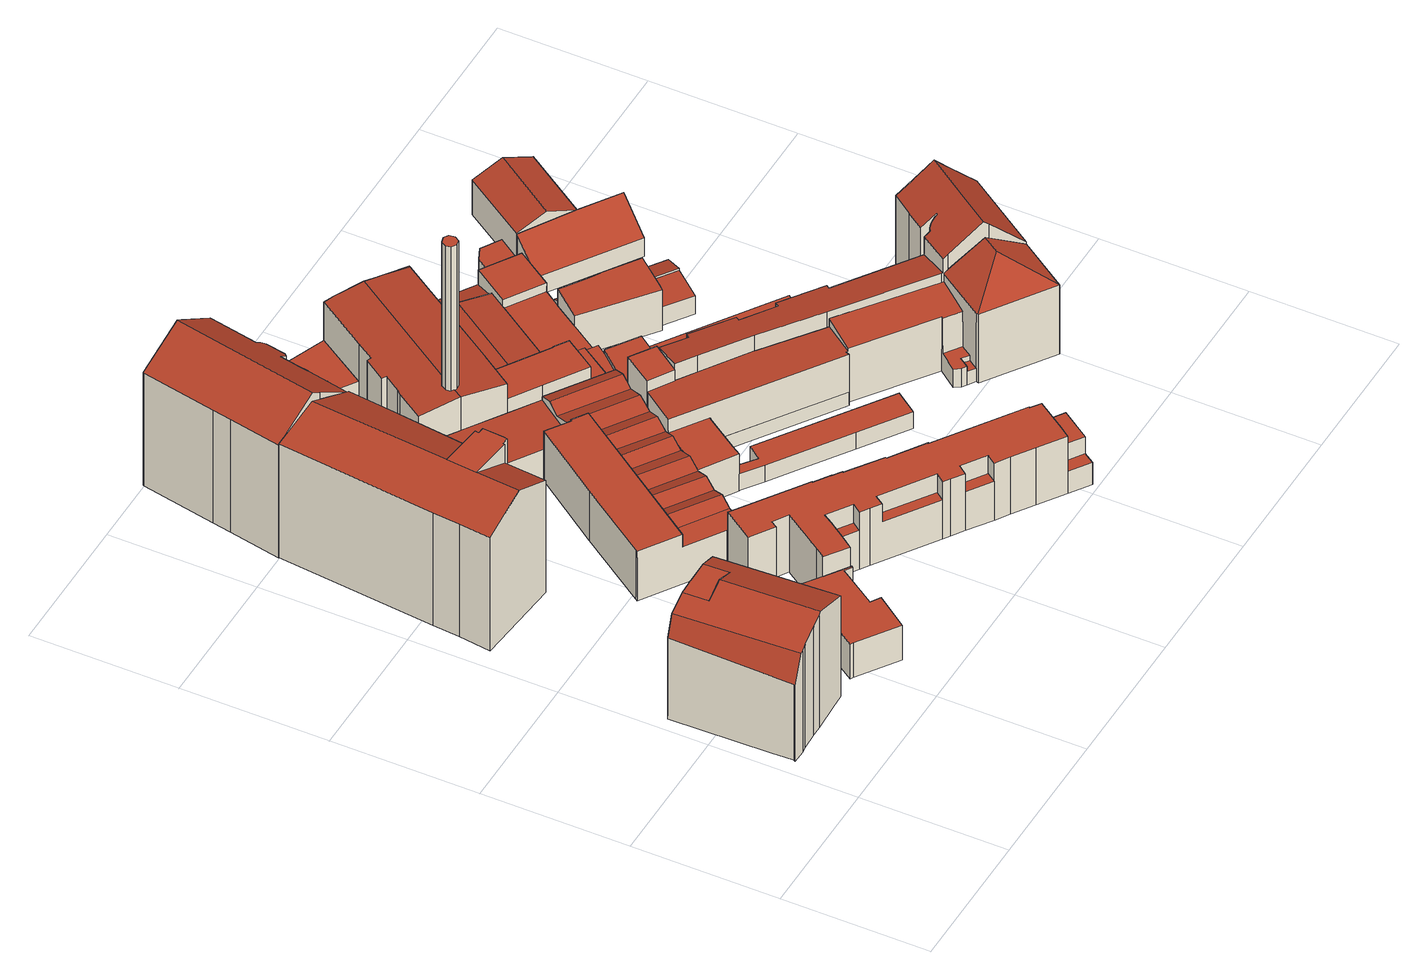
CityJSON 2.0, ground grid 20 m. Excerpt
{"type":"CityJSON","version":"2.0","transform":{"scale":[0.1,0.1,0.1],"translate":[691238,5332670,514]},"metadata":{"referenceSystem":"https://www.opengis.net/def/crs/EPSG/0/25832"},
"CityObjects":{
"building1":{"type":"Building","attributes":{"Gemeindeschluessel":"09162000","HoeheDach":"534.500","HoeheGrund":"516.395","Methode":"2000","NiedrigsteTraufeDesGebaeudes":"528.411","Geometrietyp2DReferenz":"3000","function":"31001_1000","roofType":"3100","measuredHeight":18.11,"storeysAboveGround":5},"geometry":[{"type":"MultiSurface","lod":"2","boundaries":[[[0,1,2,3,4]],[[5,6,7,8,9]],[[10,11,12,13]],[[14,15,16]],[[17,18,19,20,21]],[[13,12,22,23]],[[23,22,2,1]],[[24,25,17,21]],[[10,13,23,1,0,9,8,7,26,18,17,25,27,28,29]],[[25,24,30,27]],[[31,26,7,6,32,33]],[[5,4,3,32,6]],[[34,11,10,29,28,35]],[[16,15,20,19,31,33]],[[24,21,20,15,14,34,35,30]],[[14,16,33,32,3,2,22,12,11,34]],[[27,30,35,28]],[[26,31,19,18]],[[0,4,5,9]]],"semantics":{"surfaces":[{"type":"WallSurface"},{"type":"GroundSurface"},{"type":"RoofSurface"}],"values":[0,0,0,0,0,0,0,0,1,0,0,2,0,2,2,2,0,0,0]}}]},
"building2":{"type":"Building","attributes":{"Gemeindeschluessel":"09162000","HoeheDach":"521.920","HoeheGrund":"516.404","Methode":"2000","NiedrigsteTraufeDesGebaeudes":"521.920","Geometrietyp2DReferenz":"3000","function":"31001_1000","roofType":"1000","measuredHeight":5.52,"storeysAboveGround":2},"geometry":[{"type":"MultiSurface","lod":"2","boundaries":[[[36,37,38,39]],[[40,41,37,36]],[[42,43,41,40]],[[44,45,46,47]],[[48,49,50,51]],[[47,46,49,48]],[[52,53,45,44]],[[54,55,43,42]],[[56,57,55,54]],[[41,43,55,57,50,49,46,45,53,38,37]],[[39,38,53,52]],[[36,39,52,44,47,48,51,56,54,42,40]],[[51,50,57,56]]],"semantics":{"surfaces":[{"type":"WallSurface"},{"type":"RoofSurface"},{"type":"GroundSurface"}],"values":[0,0,0,0,0,0,0,0,0,1,0,2,0]}}]},
"building3":{"type":"Building","attributes":{"Gemeindeschluessel":"09162000","HoeheDach":"537.403","HoeheGrund":"516.620","Methode":"2000","NiedrigsteTraufeDesGebaeudes":"534.175","Geometrietyp2DReferenz":"3000","function":"31001_9998","roofType":"3100","measuredHeight":20.78,"storeysAboveGround":6},"geometry":[{"type":"MultiSurface","lod":"2","boundaries":[[[58,59,60,61,62,63,64,65,66]],[[67,58,66]],[[67,66,68,69]],[[70,60,59,71]],[[72,73,74,75,64,63]],[[72,63,62,76]],[[77,61,60,70]],[[78,79,80,81,82]],[[76,62,61,77]],[[78,82,83,84]],[[75,74,83,82,81,65]],[[68,66,65,81,80,85,86,87]],[[88,86,85,89]],[[84,83,74,73]],[[89,85,80,79]],[[90,91,69,68,87]],[[65,64,75]],[[92,71,59,58,67,69,91]],[[90,87,86,88]],[[72,76,77,70,71,92,91,90,88,89,79,78,84,73]]],"semantics":{"surfaces":[{"type":"RoofSurface"},{"type":"WallSurface"},{"type":"GroundSurface"}],"values":[0,1,0,1,1,1,1,1,1,1,0,0,1,1,1,1,1,1,1,2]}}]},
"building4":{"type":"Building","attributes":{"Gemeindeschluessel":"09162000","HoeheDach":"538.635","HoeheGrund":"516.501","Methode":"2000","NiedrigsteTraufeDesGebaeudes":"531.780","Geometrietyp2DReferenz":"3000","function":"31001_9998","roofType":"3100","measuredHeight":22.13,"storeysAboveGround":4},"geometry":[{"type":"MultiSurface","lod":"2","boundaries":[[[93,94,95,96]],[[97,98,96,95]],[[99,100,98,97]],[[101,102,103,104]],[[105,106,107,108]],[[109,110,111,112]],[[106,99,97,95,94,113,114,115,101,104,116,117,109,112,118,119,120,121,107]],[[121,122,108,107]],[[113,123,124,114]],[[115,114,124,125,126,127]],[[105,108,122,128,129,130,131,132,125,124,123,93,96,98,100]],[[94,93,123,113]],[[117,116,131,130,133]],[[120,128,122,121]],[[106,105,100,99]],[[112,111,134,118]],[[103,102,127,126,135]],[[126,125,132,135]],[[118,134,136,119]],[[117,133,110,109]],[[120,119,136,129,128]],[[116,104,103,135,132,131]],[[115,127,102,101]],[[130,129,136,134,111,110,133]]],"semantics":{"surfaces":[{"type":"WallSurface"},{"type":"GroundSurface"},{"type":"RoofSurface"}],"values":[0,0,0,0,0,0,1,0,0,0,2,0,0,0,0,0,2,0,0,0,0,0,0,2]}}]},
"building5":{"type":"Building","attributes":{"Gemeindeschluessel":"09162000","HoeheDach":"521.525","HoeheGrund":"516.491","Methode":"1000","NiedrigsteTraufeDesGebaeudes":"521.525","Geometrietyp2DReferenz":"3000","function":"31001_9998","roofType":"1000","measuredHeight":5.03},"geometry":[{"type":"MultiSurface","lod":"2","boundaries":[[[137,138,139,140]],[[138,141,142,139]],[[140,139,142,104]],[[104,101,137,140]],[[104,142,141,101]],[[141,138,137,101]]],"semantics":{"surfaces":[{"type":"WallSurface"},{"type":"RoofSurface"},{"type":"GroundSurface"}],"values":[0,1,0,2,0,0]}}]},
"building6":{"type":"Building","attributes":{"Gemeindeschluessel":"09162000","HoeheDach":"523.800","HoeheGrund":"515.869","Methode":"2000","NiedrigsteTraufeDesGebaeudes":"521.790","Geometrietyp2DReferenz":"3000","function":"31001_9998","roofType":"1000","measuredHeight":7.93,"storeysAboveGround":2},"geometry":[{"type":"MultiSurface","lod":"2","boundaries":[[[143,144,145,146]],[[147,143,148,149,150,151,152,153]],[[154,155,156,157,158,159,160,146,145,161,162,163,164,165,166]],[[167,168,154,166]],[[169,170,171,172,173,174,175,176,177,147,153,178,179,180]],[[181,182,183,152,151,157,156]],[[184,185,165,164]],[[150,149,159,158]],[[186,184,164,163]],[[172,187,188,173]],[[189,190,191,192]],[[193,194,186,163,162]],[[169,195,196,170]],[[176,197,185,184,186,194,177]],[[153,152,183,178]],[[171,198,187,172]],[[178,183,182,179]],[[175,190,189,199,200,197,176]],[[200,199,201,202]],[[200,202,167,166,165,185,197]],[[179,182,181,180]],[[149,148,160,159]],[[144,203,161,145]],[[199,189,192,201]],[[148,143,146,160]],[[154,168,188,187,198,196,195,155]],[[203,193,162,161]],[[177,194,193,203,144,143,147]],[[170,196,198,171]],[[169,180,181,156,155,195]],[[151,150,158,157]],[[174,191,190,175]],[[173,188,168,167,202,201,192,191,174]]],"semantics":{"surfaces":[{"type":"RoofSurface"},{"type":"WallSurface"},{"type":"GroundSurface"}],"values":[0,1,1,1,2,0,0,0,0,1,0,0,1,1,1,1,1,1,0,0,1,0,0,0,0,0,0,1,1,1,0,1,1]}}]},
"building7":{"type":"Building","attributes":{"Gemeindeschluessel":"09162000","HoeheDach":"521.396","HoeheGrund":"516.047","Methode":"2000","NiedrigsteTraufeDesGebaeudes":"520.822","Geometrietyp2DReferenz":"3000","function":"31001_9998","roofType":"1000","measuredHeight":5.35},"geometry":[{"type":"MultiSurface","lod":"2","boundaries":[[[204,205,206,207]],[[208,209,210,211,212,206,205,213,214]],[[215,214,213,216]],[[215,216,204,207,217,218,219,220,221]],[[218,211,210,219]],[[219,210,209,220]],[[220,209,208,221]],[[221,208,214,215]],[[207,206,212,217]],[[216,213,205,204]],[[217,212,211,218]]],"semantics":{"surfaces":[{"type":"WallSurface"},{"type":"RoofSurface"},{"type":"GroundSurface"}],"values":[0,1,0,2,0,0,0,0,0,0,0]}}]},
"building8":{"type":"Building","attributes":{"Gemeindeschluessel":"09162000","HoeheDach":"525.050","HoeheGrund":"515.853","Methode":"2000","NiedrigsteTraufeDesGebaeudes":"519.350","Geometrietyp2DReferenz":"3000","function":"31001_1000","roofType":"1000","measuredHeight":9.2,"storeysAboveGround":3},"geometry":[{"type":"MultiSurface","lod":"2","boundaries":[[[222,223,224,225]],[[226,227,228,229]],[[230,231,232,233]],[[234,235,236,237]],[[238,239,240,241]],[[242,243,244,245,246]],[[246,245,247,248,249]],[[250,251,252,253]],[[254,255,256,257]],[[258,259,260,261]],[[262,263,243,242]],[[264,265,266,231,230]],[[223,240,239,224]],[[239,267,268,224]],[[255,269,270,256]],[[271,272,267,239,238]],[[273,274,244,243]],[[275,276,277,278]],[[279,280,281,282]],[[253,252,283,284]],[[225,224,268,266,265]],[[257,256,285,227,226]],[[286,287,264,230,233,262,242,246,249,288,289,254,257,226,229,290,291,292,293,279,282,294,295,250,253,284,296,297,275,278,234,237,298,299,300,301,271,238,241]],[[270,302,285,256]],[[255,303,304,269]],[[269,304,302,270]],[[284,283,305,296]],[[248,247,306,307]],[[237,236,308,298]],[[298,308,309,299]],[[296,305,310,297]],[[289,311,303,255,254]],[[292,312,313,293]],[[293,313,280,279]],[[291,314,312,292]],[[286,222,315,287]],[[316,281,280,313,312,314,317,228,227,285,302,304,303,311,260,259,306,247,245,244,274,318,319,232,231,266,268,267,272,320,321,309,308,236,235,277,276,310,305,283,252,251,322]],[[287,315,265,264]],[[263,323,273,243]],[[315,222,225,265]],[[282,281,316,294]],[[263,319,318,323]],[[233,232,319,263,262]],[[278,277,235,234]],[[290,317,314,291]],[[288,249,248,261,260,311,289]],[[299,309,321,300]],[[229,228,317,290]],[[301,320,272,271]],[[300,321,320,301]],[[248,307,258,261]],[[241,240,223,222,286]],[[294,316,322,295]],[[323,318,274,273]],[[307,306,259,258]],[[297,310,276,275]],[[295,322,251,250]]],"semantics":{"surfaces":[{"type":"WallSurface"},{"type":"RoofSurface"},{"type":"GroundSurface"}],"values":[0,0,0,0,0,0,0,0,0,0,0,0,1,0,1,0,0,0,0,0,0,0,2,0,0,0,0,0,0,0,0,0,0,0,0,0,1,0,1,1,0,0,0,0,0,0,0,0,0,0,1,0,0,0,0,0,0]}}]},
"building9":{"type":"Building","attributes":{"Gemeindeschluessel":"09162000","HoeheDach":"520.038","HoeheGrund":"516.368","Methode":"1000","NiedrigsteTraufeDesGebaeudes":"520.038","Geometrietyp2DReferenz":"3000","function":"31001_2000","roofType":"1000","measuredHeight":3.67,"storeysAboveGround":1},"geometry":[{"type":"MultiSurface","lod":"2","boundaries":[[[324,325,326,327]],[[325,324,328,329]],[[329,328,330,331]],[[326,331,330,327]],[[329,331,326,325]],[[327,330,328,324]]],"semantics":{"surfaces":[{"type":"GroundSurface"},{"type":"WallSurface"},{"type":"RoofSurface"}],"values":[0,1,2,1,1,1]}}]},
"building10":{"type":"Building","attributes":{"Gemeindeschluessel":"09162000","HoeheDach":"549.600","HoeheGrund":"515.862","Methode":"2000","NiedrigsteTraufeDesGebaeudes":"526.037","Geometrietyp2DReferenz":"3000","function":"31001_9998","roofType":"3100","measuredHeight":33.74,"storeysAboveGround":2},"geometry":[{"type":"MultiSurface","lod":"2","boundaries":[[[332,333,334,335,336,337,338,339,340,341,342,343,344,345,346,347,348,349]],[[348,350,351,349]],[[352,353,354,355]],[[356,357,358,359,360,361,362,363,364,351,350,365,366,367,352,355]],[[361,335,334,362]],[[368,369,370,371,372,373,374,375]],[[368,375,339,338,376]],[[362,334,333,363]],[[377,371,370,378]],[[359,337,336,360]],[[366,346,345,367]],[[358,379,337,359]],[[365,347,346,366]],[[332,364,363,333]],[[364,332,349,351]],[[352,367,345,344,353]],[[339,375,374,340]],[[340,374,373,341]],[[350,348,347,365]],[[380,354,353,344]],[[360,336,335,361]],[[378,370,369,381]],[[356,355,354,380,382]],[[357,383,379,358]],[[379,383,382,380,344,343,377,378,381,376,338,337]],[[381,369,368,376]],[[341,373,372,342]],[[356,382,383,357]],[[372,371,377,343,342]]],"semantics":{"surfaces":[{"type":"RoofSurface"},{"type":"WallSurface"},{"type":"GroundSurface"}],"values":[0,1,1,2,1,0,1,1,1,1,1,1,1,1,1,1,1,1,1,0,1,1,1,1,0,1,1,1,1]}}]},
"building11":{"type":"Building","attributes":{"Gemeindeschluessel":"09162000","HoeheDach":"518.800","HoeheGrund":"516.187","Methode":"2000","NiedrigsteTraufeDesGebaeudes":"518.800","Geometrietyp2DReferenz":"3000","function":"31001_2000","roofType":"1000","measuredHeight":2.61,"storeysAboveGround":1},"geometry":[{"type":"MultiSurface","lod":"2","boundaries":[[[384,385,386,387]],[[388,389,390,391,392,393,384,387,394,395]],[[394,396,397,395]],[[395,397,398,388]],[[389,399,400,390]],[[399,389,388,398]],[[391,401,402,392]],[[387,386,396,394]],[[390,400,401,391]],[[399,398,397,396,386,385,402,401,400]],[[385,384,393,392,402]]],"semantics":{"surfaces":[{"type":"WallSurface"},{"type":"GroundSurface"},{"type":"RoofSurface"}],"values":[0,1,0,0,0,0,0,0,0,2,0]}}]},
"building12":{"type":"Building","attributes":{"Gemeindeschluessel":"09162000","HoeheDach":"526.200","HoeheGrund":"515.290","Methode":"2000","NiedrigsteTraufeDesGebaeudes":"521.900","Geometrietyp2DReferenz":"3000","function":"31001_1000","roofType":"1000","measuredHeight":10.91},"geometry":[{"type":"MultiSurface","lod":"2","boundaries":[[[403,404,405,406]],[[407,408,409,410,411,412,413,403,406]],[[414,415,416,417]],[[407,418,419,408]],[[407,406,405,417,416,418]],[[420,419,418,416,415]],[[413,421,404,403]],[[420,409,408,419]],[[411,422,423,412]],[[410,190,422,411]],[[415,414,190,410,409,420]],[[417,405,404,421,423,422,190,414]],[[412,423,421,413]]],"semantics":{"surfaces":[{"type":"WallSurface"},{"type":"GroundSurface"},{"type":"RoofSurface"}],"values":[0,1,0,0,0,2,0,0,0,0,0,2,0]}}]},
"building13":{"type":"Building","attributes":{"Gemeindeschluessel":"09162000","HoeheDach":"523.700","HoeheGrund":"515.181","Methode":"2000","NiedrigsteTraufeDesGebaeudes":"519.800","Geometrietyp2DReferenz":"3000","function":"31001_9998","roofType":"1000","measuredHeight":8.52,"storeysAboveGround":2},"geometry":[{"type":"MultiSurface","lod":"2","boundaries":[[[424,425,426,427]],[[428,429,430,431,432]],[[433,434,435,436]],[[437,438,439,440]],[[441,442,443,439,438,433,436,444]],[[427,426,445,446]],[[437,446,445,434,433,438]],[[447,448,449,450]],[[451,452,448,447]],[[424,453,454,455,444,436,435,425]],[[444,455,456,457,441]],[[450,449,458,459]],[[442,431,430,443]],[[451,460,428,432,461,462,463,452]],[[431,464,461,432]],[[434,445,426,425,435]],[[459,458,454,453]],[[452,463,456,455,454,458,449,448]],[[465,430,429,466]],[[461,464,457,462]],[[457,456,463,462]],[[441,457,464,431,442]],[[437,440,465,466,460,451,447,450,459,453,424,427,446]],[[465,440,439,443,430]],[[466,429,428,460]]],"semantics":{"surfaces":[{"type":"WallSurface"},{"type":"RoofSurface"},{"type":"GroundSurface"}],"values":[0,1,0,0,1,0,0,0,0,0,0,0,0,0,0,1,0,1,0,1,0,0,2,0,0]}}]},
"building14":{"type":"Building","attributes":{"Gemeindeschluessel":"09162000","HoeheDach":"520.900","HoeheGrund":"515.456","Methode":"2000","NiedrigsteTraufeDesGebaeudes":"518.911","Geometrietyp2DReferenz":"3000","function":"31001_2000","roofType":"3100","measuredHeight":5.44,"storeysAboveGround":1},"geometry":[{"type":"MultiSurface","lod":"2","boundaries":[[[467,468,469,470,471,472]],[[473,474,469,468]],[[475,471,470,476,477]],[[478,476,470,469,474]],[[479,480,481,475,477,482]],[[475,481,483,472,471]],[[484,483,481,480]],[[479,485,473,468,467,484,480]],[[479,482,486,485]],[[486,482,477,476,478]],[[473,485,486,478,474]],[[467,472,483,484]]],"semantics":{"surfaces":[{"type":"WallSurface"},{"type":"RoofSurface"},{"type":"GroundSurface"}],"values":[0,0,0,1,0,1,0,2,0,1,0,0]}}]},
"building15":{"type":"Building","attributes":{"Gemeindeschluessel":"09162000","HoeheDach":"530.355","HoeheGrund":"516.120","Methode":"2000","NiedrigsteTraufeDesGebaeudes":"518.220","Geometrietyp2DReferenz":"3000","function":"31001_1000","roofType":"1000","measuredHeight":14.23,"storeysAboveGround":4},"geometry":[{"type":"MultiSurface","lod":"2","boundaries":[[[487,488,489,490,491]],[[492,493,494,495,496,497]],[[498,499,500,501]],[[502,503,504,505,506]],[[507,508,509,510]],[[507,511,512,513,514,508]],[[515,516,506,505]],[[517,518,519,520,521,522,523]],[[524,525,526,527]],[[528,529,530,531]],[[524,532,491,490,525]],[[501,500,494,493]],[[533,532,524,534]],[[535,536,520,519,537,538,539,504]],[[540,496,495,541,542,512]],[[504,539,515,505]],[[543,531,530,544,522,521]],[[545,503,502,546,547,548,549,511,507,510,498,501,493,492,550,551,528,531,543,488,487,533,534]],[[510,509,499,498]],[[499,509,508,514,541,495,494,500]],[[488,543,521,520,536,489]],[[549,552,540,512,511]],[[542,541,514,513]],[[537,519,518,553]],[[554,523,522,544]],[[512,542,513]],[[539,538,516,515]],[[548,547,555,553,518,517]],[[535,526,525,490,489,536]],[[549,548,517,523,554,552]],[[545,534,524,527]],[[540,552,554,544,530,529,556,557,497,496]],[[492,497,557,550]],[[550,557,556,551]],[[558,506,516,538,537,553,555]],[[502,506,558,546]],[[551,556,529,528]],[[546,558,555,547]],[[487,491,532,533]],[[503,545,527,526,535,504]]],"semantics":{"surfaces":[{"type":"WallSurface"},{"type":"RoofSurface"},{"type":"GroundSurface"}],"values":[0,0,0,0,0,0,0,1,1,0,1,0,0,0,0,1,0,2,0,1,0,0,0,0,0,1,0,0,1,0,0,1,0,0,1,0,0,0,0,0]}}]},
"building16":{"type":"Building","attributes":{"Gemeindeschluessel":"09162000","HoeheDach":"519.799","HoeheGrund":"515.459","Methode":"1000","NiedrigsteTraufeDesGebaeudes":"519.799","Geometrietyp2DReferenz":"3000","function":"31001_2000","roofType":"1000","measuredHeight":4.34},"geometry":[{"type":"MultiSurface","lod":"2","boundaries":[[[559,560,561,562]],[[560,563,564,561]],[[559,565,563,560]],[[564,566,562,561]],[[566,564,563,565]],[[559,562,566,565]]],"semantics":{"surfaces":[{"type":"WallSurface"},{"type":"GroundSurface"},{"type":"RoofSurface"}],"values":[0,0,1,2,0,0]}}]},
"building17":{"type":"Building","attributes":{"Gemeindeschluessel":"09162000","HoeheDach":"532.900","HoeheGrund":"516.234","Methode":"2000","NiedrigsteTraufeDesGebaeudes":"526.314","Geometrietyp2DReferenz":"3000","function":"31001_1000","roofType":"3100","measuredHeight":16.67,"storeysAboveGround":3},"geometry":[{"type":"MultiSurface","lod":"2","boundaries":[[[567,568,569,570]],[[571,572,573,574]],[[575,576,577,578,579]],[[580,581,582,583]],[[584,585,586,587]],[[588,589,590,570,569,591]],[[592,593,585,584]],[[594,595,577,576]],[[588,591,596,597]],[[598,599,600,601]],[[602,603,604,605]],[[606,582,581,607,578,577,595]],[[608,609,610,611]],[[612,613,603,602]],[[614,575,579,568,567,615]],[[616,617,609,608]],[[575,614,592,584,587,571,574,618,619,620,621,598,601,622,589,588,597,623,624,625,612,602,605,616,608,611,580,583,626,627,594,576]],[[624,628,629,625]],[[619,630,631,620]],[[620,631,632,621]],[[579,578,607,610,609,617,604,603,613,629,628,633,596,591,569,568]],[[605,604,617,616]],[[622,634,590,589]],[[574,573,635,618]],[[601,600,634,622]],[[606,595,594,627,626]],[[583,582,606,626]],[[618,635,630,619]],[[587,586,572,571]],[[586,585,593,615,567,570,590,634,600,599,632,631,630,635,573,572]],[[614,615,593,592]],[[580,611,610,607,581]],[[623,633,628,624]],[[625,629,613,612]],[[621,632,599,598]],[[597,596,633,623]]],"semantics":{"surfaces":[{"type":"WallSurface"},{"type":"RoofSurface"},{"type":"GroundSurface"}],"values":[0,0,0,0,0,0,0,0,0,0,0,1,0,0,0,0,2,0,0,0,1,0,0,0,0,0,0,0,0,1,0,0,0,0,0,0]}}]},
"building18":{"type":"Building","attributes":{"Gemeindeschluessel":"09162000","HoeheDach":"522.479","HoeheGrund":"514.949","Methode":"2000","NiedrigsteTraufeDesGebaeudes":"517.816","Geometrietyp2DReferenz":"3000","function":"31001_1000","roofType":"2100","measuredHeight":7.53},"geometry":[{"type":"MultiSurface","lod":"2","boundaries":[[[636,637,638,639]],[[640,641,642,643,644]],[[639,638,645,646]],[[647,648,649,650]],[[646,645,648,647]],[[650,651,652,653,654,655,636,639,646,647]],[[656,657,658,649,648,645,638,637]],[[655,656,637,636]],[[654,644,657,656,655]],[[653,640,644,654]],[[643,658,657,644]],[[652,641,640,653]],[[651,642,641,652]],[[650,649,658,643,642,651]]],"semantics":{"surfaces":[{"type":"WallSurface"},{"type":"RoofSurface"},{"type":"GroundSurface"}],"values":[0,1,0,0,0,2,1,0,0,0,0,0,0,0]}}]},
"building19":{"type":"Building","attributes":{"Gemeindeschluessel":"09162000","HoeheDach":"519.870","HoeheGrund":"515.115","Methode":"2000","NiedrigsteTraufeDesGebaeudes":"518.056","Geometrietyp2DReferenz":"3000","function":"31001_2000","roofType":"2100","measuredHeight":4.75},"geometry":[{"type":"MultiSurface","lod":"2","boundaries":[[[659,660,661,662,663]],[[664,660,659,665]],[[665,659,663,666,667,668]],[[669,670,671,672]],[[673,674,675,676]],[[668,667,670,669]],[[676,675,677,662,661,678]],[[670,667,666,677,675,674,679,671]],[[672,671,679,680]],[[678,661,660,664]],[[680,679,674,673]],[[676,678,664,665,668,669,672,680,673]],[[662,677,666,663]]],"semantics":{"surfaces":[{"type":"RoofSurface"},{"type":"WallSurface"},{"type":"GroundSurface"}],"values":[0,1,1,1,1,1,1,0,1,1,1,2,1]}}]},
"building20":{"type":"Building","attributes":{"Gemeindeschluessel":"09162000","HoeheDach":"519.367","HoeheGrund":"515.685","Methode":"1000","NiedrigsteTraufeDesGebaeudes":"519.367","Geometrietyp2DReferenz":"3000","function":"31001_2000","roofType":"1000","measuredHeight":3.68},"geometry":[{"type":"MultiSurface","lod":"2","boundaries":[[[681,682,683,684]],[[685,686,687,688]],[[682,681,689,686,685]],[[684,683,688,687,690]],[[681,684,690,689]],[[682,685,688,683]],[[686,689,690,687]]],"semantics":{"surfaces":[{"type":"WallSurface"},{"type":"GroundSurface"},{"type":"RoofSurface"}],"values":[0,0,1,2,0,0,0]}}]},
"building21":{"type":"Building","attributes":{"Gemeindeschluessel":"09162000","HoeheDach":"521.526","HoeheGrund":"515.304","Methode":"1000","NiedrigsteTraufeDesGebaeudes":"518.200","Geometrietyp2DReferenz":"3000","function":"31001_2000","roofType":"2100","measuredHeight":6.22},"geometry":[{"type":"MultiSurface","lod":"2","boundaries":[[[691,692,693,694,695]],[[694,693,696,697]],[[695,698,699,691]],[[700,696,693,692]],[[691,699,700,692]],[[694,697,698,695]],[[696,700,699,698,697]]],"semantics":{"surfaces":[{"type":"GroundSurface"},{"type":"WallSurface"},{"type":"RoofSurface"}],"values":[0,1,1,1,1,1,2]}}]},
"building22":{"type":"Building","attributes":{"Gemeindeschluessel":"09162000","HoeheDach":"523.121","HoeheGrund":"515.864","Methode":"1000","NiedrigsteTraufeDesGebaeudes":"521.414","Geometrietyp2DReferenz":"3000","function":"31001_1000","roofType":"3100","measuredHeight":7.26,"storeysAboveGround":2},"geometry":[{"type":"MultiSurface","lod":"2","boundaries":[[[701,702,703,704,705]],[[705,706,707,701]],[[704,703,708,709]],[[702,701,707,710]],[[706,709,708,710,707]],[[702,710,708,703]],[[704,709,706,705]]],"semantics":{"surfaces":[{"type":"WallSurface"},{"type":"RoofSurface"},{"type":"GroundSurface"}],"values":[0,1,0,0,0,2,1]}}]}
},
"vertices":[
[8,88,24],[26,88,24],[26,88,185],[23,88,184],[8,88,144],[9,91,145],[4,256,154],[4,256,24],[8,120,24],[9,91,24],[73,90,24],[73,90,203],[59,90,197],[59,90,24],[73,223,205],[101,223,194],[45,222,194],[125,259,24],[67,258,24],[67,258,194],[99,258,194],[125,259,185],[35,89,188],[35,89,24],[132,126,185],[132,126,24],[63,258,24],[134,97,24],[134,93,24],[111,92,24],[134,97,184],[63,258,194],[15,256,184],[43,257,194],[79,91,205],[134,93,184],
[166,97,24],[166,97,79],[233,198,79],[233,198,24],[170,95,24],[170,95,79],[224,58,24],[224,58,79],[287,160,24],[287,160,79],[289,159,79],[289,159,24],[287,157,24],[287,157,79],[277,163,79],[277,163,24],[257,181,24],[257,181,79],[256,103,24],[256,103,79],[243,111,24],[243,111,79],
[138,542,234],[139,545,234],[148,544,234],[149,549,234],[151,578,234],[142,579,234],[143,584,234],[83,591,234],[79,549,234],[138,542,205],[74,490,234],[133,485,205],[148,544,26],[139,545,26],[142,579,26],[159,700,26],[159,700,203],[143,584,205],[151,578,26],[149,549,26],[114,776,26],[42,793,26],[42,793,207],[101,780,234],[114,776,228],[167,765,202],[167,765,26],[20,576,206],[17,540,206],[12,496,206],[17,540,26],[20,576,26],[12,496,26],[133,485,26],[137,529,26],
[180,862,206],[180,862,25],[192,861,25],[192,861,198],[198,866,25],[198,866,195],[203,893,25],[203,893,195],[190,801,25],[190,801,178],[167,765,178],[167,765,25],[199,899,198],[199,899,25],[191,900,25],[191,900,204],[56,865,25],[56,865,205],[61,890,205],[61,890,25],[176,838,25],[174,823,25],[195,808,25],[114,776,25],[42,793,25],[81,992,25],[82,994,25],[150,978,25],[204,968,25],[204,968,204],[176,838,205],[174,823,205],[175,822,203],[175,822,178],[195,808,178],[150,978,241],[142,980,246],[102,779,246],[114,776,238],[164,766,203],[42,793,205],[81,992,205],[164,766,178],[82,994,205],
[269,749,25],[269,749,75],[245,712,75],[245,712,25],[190,801,75],[167,765,75],
[354,397,78],[365,414,86],[301,457,86],[289,440,78],[354,397,19],[343,381,86],[333,365,78],[323,349,86],[313,334,78],[296,307,78],[296,307,19],[365,549,98],[227,352,98],[227,352,78],[246,378,78],[256,394,86],[267,409,78],[278,425,86],[313,474,78],[324,490,86],[335,506,78],[346,522,86],[357,538,78],[365,549,83],[345,562,83],[345,562,98],[176,386,19],[179,389,19],[244,485,19],[313,581,19],[344,560,19],[384,620,19],[466,565,19],[424,501,19],[394,458,19],[295,305,19],[276,318,19],[277,319,19],[277,319,78],[276,318,78],[295,305,78],[409,480,86],[420,496,78],[398,463,78],[313,581,98],[344,560,98],[456,550,86],[466,565,79],[384,620,79],[374,605,86],[387,448,86],[394,458,81],[176,386,98],[179,389,98],[424,501,80],[244,485,98],[445,534,78],[433,515,86],[363,589,78],[350,570,86],[377,432,78],
[245,712,20],[245,712,74],[292,681,74],[292,681,20],[167,677,68],[313,581,68],[344,560,68],[384,620,74],[344,646,74],[167,765,74],[159,700,69],[159,700,20],[167,765,20],[344,646,20],[384,620,20],[344,560,20],[313,581,20],[167,677,20],
[615,18,54],[615,18,81],[588,36,81],[588,36,54],[297,174,19],[297,174,110],[289,163,110],[289,163,19],[542,46,19],[542,46,110],[515,65,110],[515,65,19],[400,228,19],[400,228,110],[446,196,110],[446,196,19],[615,76,19],[615,76,81],[642,58,81],[642,58,19],[464,99,19],[464,99,81],[464,99,110],[448,110,110],[448,110,19],[439,116,110],[439,116,81],[439,116,19],[275,317,19],[275,317,110],[297,302,110],[297,302,19],[346,179,19],[346,179,81],[315,200,81],[315,200,19],[380,174,81],[380,174,110],[372,162,110],[372,162,81],[496,77,19],[496,77,81],[578,22,19],[578,22,54],[578,22,110],[615,76,110],[588,36,110],[355,191,81],[323,213,81],[602,85,19],[602,85,110],[473,111,81],[473,111,110],[388,238,19],[388,238,110],[401,229,110],[401,229,19],[304,250,19],[304,250,110],[284,263,110],[284,263,19],[369,253,110],[369,253,19],[315,200,110],[615,18,19],[605,3,19],[372,162,19],[358,171,19],[287,160,19],[257,181,19],[259,183,19],[266,194,19],[278,254,19],[247,275,19],[368,252,19],[389,238,19],[446,194,19],[492,163,19],[491,162,19],[603,86,19],[323,213,110],[346,179,110],[355,191,110],[368,252,110],[448,128,110],[448,128,81],[446,194,110],[492,163,110],[389,238,110],[358,171,110],[259,183,110],[266,194,110],[257,181,110],[605,3,54],[278,254,110],[287,160,110],[505,90,110],[496,77,110],[603,86,110],[491,162,110],[247,275,110],[505,90,81],
[326,834,24],[249,885,24],[284,938,24],[371,904,24],[326,834,60],[249,885,60],[371,904,60],[284,938,60],
[285,782,120],[290,778,121],[275,756,121],[269,749,121],[245,712,121],[292,681,127],[300,694,127],[297,696,126],[296,703,126],[300,710,126],[308,712,127],[310,710,127],[420,876,127],[384,898,122],[371,904,121],[326,834,121],[310,809,121],[305,812,120],[310,809,19],[305,812,19],[423,874,19],[423,874,126],[474,844,121],[474,844,19],[389,713,19],[373,689,19],[344,646,19],[292,681,19],[245,712,19],[269,749,19],[275,756,19],[290,778,19],[285,782,19],[326,834,19],[371,904,19],[384,898,19],[303,692,356],[311,693,356],[315,700,356],[314,708,356],[308,712,356],[300,710,356],[296,703,356],[297,696,356],[303,692,126],[314,708,126],[315,700,126],[344,646,121],[473,842,121],[311,693,126],[389,713,121],[373,689,121],
[428,347,22],[428,347,48],[401,367,48],[401,367,22],[450,378,22],[614,265,22],[594,237,22],[592,235,22],[529,278,22],[469,319,22],[409,380,22],[436,359,22],[409,380,48],[436,359,48],[450,378,48],[614,265,48],[594,237,48],[592,235,48],[529,278,48],
[513,539,13],[513,539,79],[502,547,79],[502,547,13],[480,515,13],[456,481,13],[424,501,13],[466,565,13],[491,593,13],[532,565,13],[519,547,13],[450,541,79],[450,541,122],[483,519,122],[483,519,79],[480,515,122],[456,481,122],[424,501,122],[519,547,79],[491,593,79],[532,565,79],
[553,793,12],[553,793,72],[569,783,72],[569,783,12],[466,565,73],[491,593,73],[500,606,73],[485,616,73],[456,572,73],[570,711,58],[570,711,72],[520,743,72],[520,743,58],[554,688,12],[554,688,58],[531,653,58],[531,653,12],[468,628,58],[485,616,58],[500,606,58],[450,640,58],[603,761,72],[603,761,12],[344,646,12],[344,646,97],[373,689,97],[373,689,12],[384,620,12],[384,620,97],[450,639,12],[450,639,97],[450,640,97],[468,628,97],[468,628,77],[411,664,97],[411,664,12],[466,565,12],[456,572,77],[439,584,77],[439,584,97],[485,616,77],[500,606,12],[491,593,12],
[474,844,15],[389,713,15],[389,713,63],[455,815,62],[455,815,57],[474,844,49],[373,689,15],[373,689,63],[534,765,57],[494,790,69],[534,765,62],[410,665,69],[450,639,15],[553,793,15],[553,793,49],[450,639,62],[514,818,49],[514,818,15],[411,664,15],[411,664,69],
[794,239,21],[750,270,21],[750,270,134],[790,242,164],[794,239,161],[424,501,21],[394,458,21],[394,458,80],[395,458,80],[395,458,102],[424,501,105],[401,367,21],[401,367,80],[354,397,80],[354,397,21],[690,214,21],[700,207,21],[700,207,42],[690,214,42],[690,214,50],[440,426,21],[440,426,80],[409,380,80],[409,380,21],[594,321,21],[594,321,42],[441,426,42],[441,426,80],[699,227,42],[699,227,50],[698,252,107],[697,250,106],[719,235,106],[745,274,117],[743,275,117],[624,363,118],[598,324,107],[788,142,131],[774,218,164],[699,204,131],[699,203,131],[545,422,21],[545,422,105],[621,365,105],[621,365,21],[834,210,131],[834,210,21],[788,142,21],[700,207,130],[745,274,130],[719,235,50],[709,220,50],[709,220,42],[594,321,102],[442,426,80],[442,426,42],[743,275,21],[624,363,105],[699,203,21],[684,218,21],[678,226,21],[698,252,21],[596,326,21],[456,481,21],[482,464,21],[596,326,102],[697,250,50],[598,324,102],[678,226,50],[482,464,105],[456,481,105],[684,218,50],
[532,565,15],[519,547,15],[519,547,58],[532,565,58],[682,435,15],[682,435,58],[696,454,15],[696,454,58],
[744,274,131],[744,274,152],[769,312,152],[769,312,124],[456,481,22],[456,481,131],[480,515,124],[480,515,22],[750,270,22],[794,239,22],[794,239,183],[789,243,189],[750,270,157],[863,341,22],[863,341,183],[872,334,171],[872,334,22],[545,422,22],[545,422,130],[482,464,131],[482,464,22],[776,308,22],[665,385,22],[665,385,124],[776,308,158],[621,365,22],[621,365,130],[834,210,22],[834,210,134],[779,310,159],[779,310,22],[610,423,22],[610,423,124],[614,429,123],[614,429,22],[797,310,22],[797,310,168],[779,322,154],[779,322,22],[902,311,134],[858,345,189],[815,374,22],[815,374,155],[835,360,171],[835,360,22],[796,308,22],[796,308,168],[742,275,22],[742,275,131],[796,347,22],[796,347,154],[512,492,22],[517,497,22],[570,459,22],[566,453,22],[669,390,22],[784,311,22],[788,311,22],[792,310,22],[902,311,22],[888,290,22],[788,311,163],[792,310,166],[517,497,123],[570,459,123],[566,453,124],[784,311,161],[669,390,123],[512,492,124],
[531,653,9],[531,653,75],[554,688,85],[554,688,9],[664,562,38],[688,596,45],[649,623,45],[648,624,45],[625,590,38],[561,683,85],[561,683,9],[589,664,9],[589,664,85],[602,656,85],[602,656,9],[649,623,9],[688,596,9],[664,562,9],[625,590,9],[620,583,9],[620,583,74],[625,590,76],[648,624,85],
[649,623,48],[688,596,48],[703,618,41],[653,653,41],[637,631,48],[688,596,11],[649,623,11],[637,631,59],[602,656,59],[602,656,11],[589,664,11],[589,664,59],[561,683,59],[561,683,11],[595,693,11],[595,693,42],[618,678,42],[618,678,11],[653,653,42],[703,618,11],[577,706,42],[577,706,11],
[631,802,17],[605,818,17],[605,818,54],[631,802,54],[587,810,17],[569,783,17],[569,783,54],[587,810,54],[603,761,17],[603,761,54],
[602,741,13],[629,781,13],[698,737,13],[750,702,13],[722,660,13],[698,737,75],[750,702,75],[722,660,42],[602,741,42],[629,781,73],
[629,781,74],[629,781,19],[698,737,19],[698,737,74],[663,759,91],[723,849,91],[688,871,74],[757,826,19],[757,826,74],[688,871,19]
]}
